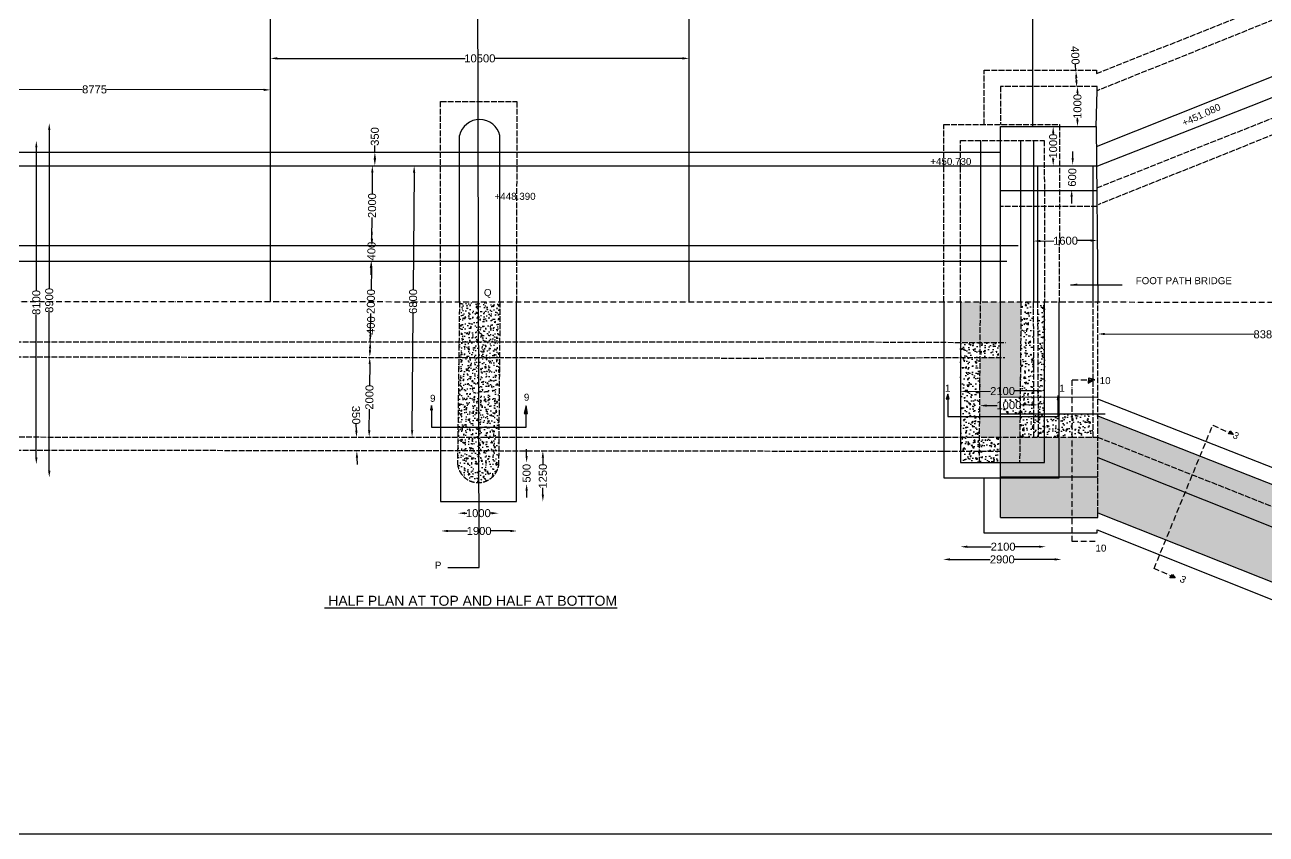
# Model space of a CAD drawing. Header units: millimetres. Extents: x 3753 to 102774, y 3437 to 71233.
# Drawn here: x 35537 to 66559, y 3437 to 23675 of the extents above; entities that cross this region are included whole.
import ezdxf

# ---------------------------------------------------------------- set-up
doc = ezdxf.new("R2010")
doc.units = ezdxf.units.MM
doc.header["$MEASUREMENT"] = 0
doc.linetypes.add('ACAD_ISO02W100', pattern=[15, 12, -3])
doc.linetypes.add('ACAD_ISO10W100', pattern=[18, 12, -3, 0, -3])
for name, color, linetype in [('DIM', 7, 'Continuous'), ('DWG', 7, 'Continuous'), ('TEXT', 7, 'Continuous')]:
    doc.layers.add(name, color=color, linetype=linetype)
doc.styles.get("Standard").update_dxf_attribs({"font": 'arial.ttf'})
doc.dimstyles.get("Standard").update_dxf_attribs({"dimtxt": 200, "dimasz": 170, "dimexe": 0.18, "dimexo": 0.0625, "dimgap": 0.09, "dimtad": 0, "dimdec": 0, "dimzin": 0, "dimdsep": 46, "dimtxsty": 'Standard', "dimcen": 0.09, "dimse1": 1, "dimse2": 1, "dimadec": 0, "dimazin": 0, "dimtfac": 1, "dimtdec": 0, "dimtofl": 0, "dimtmove": 0, "dimatfit": 3, "dimfxl": 1, "dimtolj": 1, "dimtzin": 0, "dimarcsym": 0})
pattern_1 = [(50, (0, 0), (286.9041, -25.10085), [30, -330]), (355, (0, 0), (-55.5005, 300.8769), [24, -264]), (100.45144, (23.9, -2.1), (231.4035, 275.776), [25.4961, -280.4568]), (46.1842, (0, 80), (426.8965, -66.2077), [45, -495]), (96.63564, (35.57, 74.5), (373.8648, 389.6474), [38.2441, -420.6855]), (351.18416, (0, 80), (373.8648, 389.6474), [36, -396]), (21, (40, 60), (238.7628, -161.04756), [30, -330]), (326, (40, 60), (97.3261, 290.06), [24, -264]), (71.45144, (59.9, 46.58), (336.089, 129.0125), [25.4961, -280.4568]), (37.5, (0, 0), (4.86394, 133.15754), [0, -260.8, 0, -268, 0, -265]), (7.5, (0, 0), (105.22781, 157.76468), [0, -152.8, 0, -254.8, 0, -101]), (327.5, (-89.2, 0), (213.52897, -9.02195), [0, -100, 0, -312, 0, -414]), (317.5, (-129.2, 0), (233.27447, 40.042), [0, -130, 0, -207.2, 0, -294])]
pattern_2 = [(50, (0, 0), (286.9041, -25.10085), [30, -330]), (355, (0, 0), (-55.5005, 300.8769), [24, -264]), (100.4514, (23.9, -2.1), (231.4038, 275.7758), [25.4961, -280.4568]), (46.1842, (0, 80), (426.8964, -66.2076), [45, -495]), (96.6356, (35.57, 74.5), (373.865, 389.6471), [38.244, -420.6852]), (351.1842, (0, 80), (373.8648, 389.6474), [36, -396]), (21, (40, 60), (238.7628, -161.0476), [30, -330]), (326, (40, 60), (97.3261, 290.06), [24, -264]), (71.4514, (59.9, 46.58), (336.089, 129.0122), [25.4961, -280.4568]), (37.5, (0, 0), (4.86394, 133.15754), [0, -260.8, 0, -268, 0, -265]), (7.5, (0, 0), (105.2278, 157.7647), [0, -152.8, 0, -254.8, 0, -101]), (327.5, (-89.2, 0), (213.52897, -9.02195), [0, -100, 0, -312, 0, -414]), (317.5, (-129.2, 0), (233.27447, 40.042), [0, -130, 0, -207.2, 0, -294])]

# ---------------------------------------------------------------- blocks, each defined once
blk = doc.blocks.new('*D57')
at = {"layer": 'Defpoints', "color": 0, "transparency": 16777216}
for p in [(58922, 10577), (61048, 10624), (61048, 10577)]:
    blk.add_point(p, dxfattribs=at)
at = {"layer": 'DIM', "color": 0, "lineweight": -2, "transparency": 16777216}
for p, q in [((59092, 10624), (59685, 10624)), ((60878, 10624), (60285, 10624))]:
    blk.add_line(p, q, dxfattribs=at)
at = {"layer": 'DIM', "color": 0, "transparency": 16777216}
for points in [[(59092, 10653), (59092, 10596), (58922, 10624)], [(60878, 10653), (60878, 10596), (61048, 10624)]]:
    blk.add_solid(points, dxfattribs=at)
at = {"layer": 'DIM', "color": 0, "transparency": 16777216, "insert": (59985, 10624), "char_height": 200, "attachment_point": 5}
blk.add_mtext('\\A1;2100', dxfattribs=at)
blk = doc.blocks.new('*D58')
at = {"layer": 'Defpoints', "color": 0, "transparency": 16777216}
for p in [(58485, 10248), (61443, 10307), (61443, 10248)]:
    blk.add_point(p, dxfattribs=at)
at = {"layer": 'DIM', "color": 0, "lineweight": -2, "transparency": 16777216}
for p, q in [((58655, 10307), (59664, 10307)), ((61273, 10307), (60264, 10307))]:
    blk.add_line(p, q, dxfattribs=at)
at = {"layer": 'DIM', "color": 0, "transparency": 16777216}
for points in [[(58655, 10336), (58655, 10279), (58485, 10307)], [(61273, 10336), (61273, 10279), (61443, 10307)]]:
    blk.add_solid(points, dxfattribs=at)
at = {"layer": 'DIM', "color": 0, "transparency": 16777216, "insert": (59964, 10307), "char_height": 200, "attachment_point": 5}
blk.add_mtext('\\A1;2900', dxfattribs=at)
blk = doc.blocks.new('*D59')
at = {"layer": 'Defpoints', "color": 0, "transparency": 16777216}
for p in [(59401, 14135), (60857, 14172), (60857, 14156)]:
    blk.add_point(p, dxfattribs=at)
at = {"layer": 'DIM', "color": 0, "lineweight": -2, "transparency": 16777216}
for p, q in [((59571, 14154), (59840, 14158)), ((60687, 14170), (60418, 14166))]:
    blk.add_line(p, q, dxfattribs=at)
at = {"layer": 'DIM', "color": 0, "transparency": 16777216}
for points in [[(59571, 14182), (59571, 14126), (59401, 14152)], [(60687, 14198), (60687, 14142), (60857, 14172)]]:
    blk.add_solid(points, dxfattribs=at)
at = {"layer": 'DIM', "color": 0, "transparency": 16777216, "insert": (60129, 14162), "char_height": 200, "attachment_point": 5, "rotation": 0.8239}
blk.add_mtext('\\A1;1000', dxfattribs=at)
blk = doc.blocks.new('*D60')
at = {"layer": 'Defpoints', "color": 0, "transparency": 16777216}
for p in [(58920, 14501), (61022, 14524), (61022, 14516)]:
    blk.add_point(p, dxfattribs=at)
at = {"layer": 'DIM', "color": 0, "lineweight": -2, "transparency": 16777216}
for p, q in [((59090, 14510), (59671, 14514)), ((60852, 14523), (60271, 14519))]:
    blk.add_line(p, q, dxfattribs=at)
at = {"layer": 'DIM', "color": 0, "transparency": 16777216}
for points in [[(59090, 14538), (59091, 14482), (58920, 14509)], [(60851, 14551), (60852, 14495), (61022, 14524)]]:
    blk.add_solid(points, dxfattribs=at)
at = {"layer": 'DIM', "color": 0, "transparency": 16777216, "insert": (59971, 14516), "char_height": 200, "attachment_point": 5, "rotation": 0.4269}
blk.add_mtext('\\A1;2100', dxfattribs=at)
blk = doc.blocks.new('*D61')
at = {"layer": 'Defpoints', "color": 0, "transparency": 16777216}
for p in [(62341, 18304), (60747, 18289), (62341, 18282)]:
    blk.add_point(p, dxfattribs=at)
at = {"layer": 'DIM', "color": 0, "lineweight": -2, "transparency": 16777216}
for p, q in [((60917, 18269), (61255, 18272)), ((62171, 18281), (61833, 18278))]:
    blk.add_line(p, q, dxfattribs=at)
at = {"layer": 'DIM', "color": 0, "transparency": 16777216}
for points in [[(62171, 18309), (62171, 18252), (62341, 18282)], [(60917, 18298), (60918, 18241), (60747, 18268)]]:
    blk.add_solid(points, dxfattribs=at)
at = {"layer": 'DIM', "color": 0, "transparency": 16777216, "insert": (61544, 18275), "char_height": 200, "attachment_point": 5, "rotation": 0.5155}
blk.add_mtext('\\A1;1600', dxfattribs=at)
blk = doc.blocks.new('*D62')
at = {"layer": 'Defpoints', "color": 0, "transparency": 16777216}
for p in [(61720, 20171), (62349, 20151), (62329, 19529)]:
    blk.add_point(p, dxfattribs=at)
at = {"layer": 'DIM', "color": 0, "lineweight": -2, "transparency": 16777216}
for p, q in [((61726, 20341), (61731, 20511)), ((61696, 19378), (61690, 19208))]:
    blk.add_line(p, q, dxfattribs=at)
at = {"layer": 'DIM', "color": 0, "transparency": 16777216}
for points in [[(61697, 20342), (61754, 20340), (61720, 20171)], [(61667, 19379), (61724, 19377), (61701, 19548)]]:
    blk.add_solid(points, dxfattribs=at)
at = {"layer": 'DIM', "color": 0, "transparency": 16777216, "insert": (61711, 19860), "char_height": 200, "attachment_point": 5, "rotation": 88.2085}
blk.add_mtext('\\A1;600', dxfattribs=at)
blk = doc.blocks.new('*D63')
at = {"layer": 'Defpoints', "color": 0, "transparency": 16777216}
for p in [(61217, 21131), (61236, 21131), (61217, 20151)]:
    blk.add_point(p, dxfattribs=at)
at = {"layer": 'DIM', "color": 0, "lineweight": -2, "transparency": 16777216}
for p, q in [((61236, 20961), (61236, 20930)), ((61236, 20321), (61236, 20352))]:
    blk.add_line(p, q, dxfattribs=at)
at = {"layer": 'DIM', "color": 0, "transparency": 16777216}
for points in [[(61208, 20961), (61265, 20961), (61236, 21131)], [(61208, 20321), (61265, 20321), (61236, 20151)]]:
    blk.add_solid(points, dxfattribs=at)
at = {"layer": 'DIM', "color": 0, "transparency": 16777216, "insert": (61236, 20641), "char_height": 200, "attachment_point": 5, "rotation": 90}
blk.add_mtext('\\A1;1000', dxfattribs=at)
blk = doc.blocks.new('*D64')
at = {"layer": 'Defpoints', "color": 0, "transparency": 16777216}
for p in [(61843, 22136), (62314, 22136), (62314, 21131)]:
    blk.add_point(p, dxfattribs=at)
at = {"layer": 'DIM', "color": 0, "lineweight": -2, "transparency": 16777216}
for p, q in [((61843, 21966), (61843, 21923)), ((61843, 21301), (61843, 21345))]:
    blk.add_line(p, q, dxfattribs=at)
at = {"layer": 'DIM', "color": 0, "transparency": 16777216}
for points in [[(61815, 21966), (61871, 21966), (61843, 22136)], [(61815, 21301), (61871, 21301), (61843, 21131)]]:
    blk.add_solid(points, dxfattribs=at)
at = {"layer": 'DIM', "color": 0, "transparency": 16777216, "insert": (61843, 21634), "char_height": 200, "attachment_point": 5, "rotation": 90}
blk.add_mtext('\\A1;1000', dxfattribs=at)
blk = doc.blocks.new('*D65')
at = {"layer": 'Defpoints', "color": 0, "transparency": 16777216}
for p in [(61805, 22516), (62316, 22541), (62335, 22136)]:
    blk.add_point(p, dxfattribs=at)
at = {"layer": 'DIM', "color": 0, "lineweight": -2, "transparency": 16777216}
for p, q in [((61805, 22516), (61797, 22686)), ((61816, 22282), (61813, 22347))]:
    blk.add_line(p, q, dxfattribs=at)
at = {"layer": 'DIM', "color": 0, "transparency": 16777216}
for points in [[(61842, 22348), (61785, 22345), (61805, 22516)], [(61845, 22283), (61788, 22280), (61825, 22112)]]:
    blk.add_solid(points, dxfattribs=at)
at = {"layer": 'DIM', "color": 0, "transparency": 16777216, "insert": (61786, 22911), "char_height": 200, "attachment_point": 5, "rotation": 272.761}
blk.add_mtext('\\A1;400', dxfattribs=at)
blk = doc.blocks.new('*D66')
at = {"layer": 'Defpoints', "color": 0, "transparency": 16777216}
for p in [(62355, 15954), (70751, 15936), (70751, 15926)]:
    blk.add_point(p, dxfattribs=at)
at = {"layer": 'DIM', "color": 0, "lineweight": -2, "transparency": 16777216}
for p, q in [((62525, 15944), (66255, 15936)), ((70581, 15927), (66852, 15935))]:
    blk.add_line(p, q, dxfattribs=at)
at = {"layer": 'DIM', "color": 0, "transparency": 16777216}
for points in [[(62525, 15972), (62525, 15916), (62355, 15944)], [(70581, 15955), (70581, 15898), (70751, 15926)]]:
    blk.add_solid(points, dxfattribs=at)
at = {"layer": 'DIM', "color": 0, "transparency": 16777216, "insert": (66553, 15935), "char_height": 200, "attachment_point": 5, "rotation": 359.8774}
blk.add_mtext('\\A1;8380', dxfattribs=at)
blk = doc.blocks.new('*D71')
at = {"layer": 'Defpoints', "color": 0, "transparency": 16777216}
for p in [(41676, 22768), (52140, 22835), (52140, 22768)]:
    blk.add_point(p, dxfattribs=at)
at = {"layer": 'DIM', "color": 0, "lineweight": -2, "transparency": 16777216}
for p, q in [((41846, 22835), (46542, 22835)), ((51970, 22835), (47275, 22835))]:
    blk.add_line(p, q, dxfattribs=at)
at = {"layer": 'DIM', "color": 0, "transparency": 16777216}
for points in [[(41846, 22864), (41846, 22807), (41676, 22835)], [(51970, 22864), (51970, 22807), (52140, 22835)]]:
    blk.add_solid(points, dxfattribs=at)
at = {"layer": 'DIM', "color": 0, "transparency": 16777216, "insert": (46908, 22835), "char_height": 200, "attachment_point": 5}
blk.add_mtext('\\A1;10500', dxfattribs=at)
blk = doc.blocks.new('*D72')
at = {"layer": 'Defpoints', "color": 0, "transparency": 16777216}
for p in [(41676, 22048), (32880, 21993), (41676, 21970)]:
    blk.add_point(p, dxfattribs=at)
at = {"layer": 'DIM', "color": 0, "lineweight": -2, "transparency": 16777216}
for p, q in [((33051, 22070), (36979, 22060)), ((41506, 22048), (37578, 22058))]:
    blk.add_line(p, q, dxfattribs=at)
at = {"layer": 'DIM', "color": 0, "transparency": 16777216}
for points in [[(33051, 22098), (33050, 22042), (32881, 22070)], [(41507, 22077), (41506, 22020), (41676, 22048)]]:
    blk.add_solid(points, dxfattribs=at)
at = {"layer": 'DIM', "color": 0, "transparency": 16777216, "insert": (37279, 22059), "char_height": 200, "attachment_point": 5, "rotation": 359.8543}
blk.add_mtext('\\A1;8775', dxfattribs=at)
blk = doc.blocks.new('*D79')
at = {"layer": 'Defpoints', "color": 0, "transparency": 16777216}
for p in [(35824, 20779), (35854, 20779), (35854, 12686)]:
    blk.add_point(p, dxfattribs=at)
at = {"layer": 'DIM', "color": 0, "lineweight": -2, "transparency": 16777216}
for p, q in [((35824, 20609), (35824, 17031)), ((35824, 12856), (35824, 16434))]:
    blk.add_line(p, q, dxfattribs=at)
at = {"layer": 'DIM', "color": 0, "transparency": 16777216}
for points in [[(35796, 20609), (35852, 20609), (35824, 20779)], [(35796, 12856), (35852, 12856), (35824, 12686)]]:
    blk.add_solid(points, dxfattribs=at)
at = {"layer": 'DIM', "color": 0, "transparency": 16777216, "insert": (35824, 16733), "char_height": 200, "attachment_point": 5, "rotation": 90}
blk.add_mtext('\\A1;8100', dxfattribs=at)
blk = doc.blocks.new('*D80')
at = {"layer": 'Defpoints', "color": 0, "transparency": 16777216}
for p in [(36147, 21214), (36246, 21214), (36246, 12354)]:
    blk.add_point(p, dxfattribs=at)
at = {"layer": 'DIM', "color": 0, "lineweight": -2, "transparency": 16777216}
for p, q in [((36147, 21044), (36147, 17083)), ((36147, 12524), (36147, 16486))]:
    blk.add_line(p, q, dxfattribs=at)
at = {"layer": 'DIM', "color": 0, "transparency": 16777216}
for points in [[(36119, 21044), (36176, 21044), (36147, 21214)], [(36119, 12524), (36176, 12524), (36147, 12354)]]:
    blk.add_solid(points, dxfattribs=at)
at = {"layer": 'DIM', "color": 0, "transparency": 16777216, "insert": (36147, 16784), "char_height": 200, "attachment_point": 5, "rotation": 90}
blk.add_mtext('\\A1;8900', dxfattribs=at)
blk = doc.blocks.new('*D102')
at = {"layer": 'Defpoints', "color": 0, "transparency": 16777216}
for p in [(43826, 13355), (44227, 13364), (44234, 13030)]:
    blk.add_point(p, dxfattribs=at)
at = {"layer": 'DIM', "color": 0, "lineweight": -2, "transparency": 16777216}
for p, q in [((43822, 13525), (43819, 13695)), ((43836, 12852), (43840, 12682))]:
    blk.add_line(p, q, dxfattribs=at)
at = {"layer": 'DIM', "color": 0, "transparency": 16777216}
for points in [[(43851, 13526), (43794, 13525), (43826, 13355)], [(43865, 12852), (43808, 12851), (43833, 13022)]]:
    blk.add_solid(points, dxfattribs=at)
at = {"layer": 'DIM', "color": 0, "transparency": 16777216, "insert": (43814, 13916), "char_height": 200, "attachment_point": 5, "rotation": 271.2062}
blk.add_mtext('\\A1;350', dxfattribs=at)
blk = doc.blocks.new('*D103')
at = {"layer": 'Defpoints', "color": 0, "transparency": 16777216}
for p in [(44234, 15360), (44142, 13364), (44220, 13364)]:
    blk.add_point(p, dxfattribs=at)
at = {"layer": 'DIM', "color": 0, "lineweight": -2, "transparency": 16777216}
for p, q in [((44155, 15190), (44151, 14662)), ((44143, 13534), (44147, 14062))]:
    blk.add_line(p, q, dxfattribs=at)
at = {"layer": 'DIM', "color": 0, "transparency": 16777216}
for points in [[(44127, 15191), (44183, 15190), (44156, 15360)], [(44115, 13535), (44172, 13534), (44142, 13364)]]:
    blk.add_solid(points, dxfattribs=at)
at = {"layer": 'DIM', "color": 0, "transparency": 16777216, "insert": (44149, 14362), "char_height": 200, "attachment_point": 5, "rotation": 89.5946}
blk.add_mtext('\\A1;2000', dxfattribs=at)
blk = doc.blocks.new('*D104')
at = {"layer": 'Defpoints', "color": 0, "transparency": 16777216}
for p in [(44171, 15760), (44459, 15749), (44444, 15358)]:
    blk.add_point(p, dxfattribs=at)
at = {"layer": 'DIM', "color": 0, "lineweight": -2, "transparency": 16777216}
for p, q in [((44171, 15760), (44178, 15930)), ((44163, 15539), (44165, 15590))]:
    blk.add_line(p, q, dxfattribs=at)
at = {"layer": 'DIM', "color": 0, "transparency": 16777216}
for points in [[(44134, 15540), (44191, 15538), (44156, 15369)], [(44136, 15591), (44193, 15589), (44171, 15760)]]:
    blk.add_solid(points, dxfattribs=at)
at = {"layer": 'DIM', "color": 0, "transparency": 16777216, "insert": (44186, 16154), "char_height": 200, "attachment_point": 5, "rotation": 87.8009}
blk.add_mtext('\\A1;400', dxfattribs=at)
blk = doc.blocks.new('*D105')
at = {"layer": 'Defpoints', "color": 0, "transparency": 16777216}
for p in [(44199, 17763), (44240, 17763), (44212, 15749)]:
    blk.add_point(p, dxfattribs=at)
at = {"layer": 'DIM', "color": 0, "lineweight": -2, "transparency": 16777216}
for p, q in [((44197, 17593), (44189, 17056)), ((44173, 15919), (44181, 16456))]:
    blk.add_line(p, q, dxfattribs=at)
at = {"layer": 'DIM', "color": 0, "transparency": 16777216}
for points in [[(44168, 17594), (44225, 17593), (44199, 17763)], [(44145, 15920), (44201, 15919), (44171, 15749)]]:
    blk.add_solid(points, dxfattribs=at)
at = {"layer": 'DIM', "color": 0, "transparency": 16777216, "insert": (44185, 16756), "char_height": 200, "attachment_point": 5, "rotation": 89.1998}
blk.add_mtext('\\A1;2000', dxfattribs=at)
blk = doc.blocks.new('*D106')
at = {"layer": 'Defpoints', "color": 0, "transparency": 16777216}
for p in [(44204, 18160), (44212, 18159), (44199, 17763)]:
    blk.add_point(p, dxfattribs=at)
at = {"layer": 'DIM', "color": 0, "lineweight": -2, "transparency": 16777216}
for p, q in [((44210, 18329), (44215, 18499)), ((44186, 17593), (44180, 17424))]:
    blk.add_line(p, q, dxfattribs=at)
at = {"layer": 'DIM', "color": 0, "transparency": 16777216}
for points in [[(44181, 18330), (44238, 18329), (44204, 18160)], [(44157, 17594), (44214, 17593), (44191, 17763)]]:
    blk.add_solid(points, dxfattribs=at)
at = {"layer": 'DIM', "color": 0, "transparency": 16777216, "insert": (44199, 18017), "char_height": 200, "attachment_point": 5, "rotation": 88.144}
blk.add_mtext('\\A1;400', dxfattribs=at)
blk = doc.blocks.new('*D107')
at = {"layer": 'Defpoints', "color": 0, "transparency": 16777216}
for p in [(44221, 20151), (44226, 20151), (44216, 18159)]:
    blk.add_point(p, dxfattribs=at)
at = {"layer": 'DIM', "color": 0, "lineweight": -2, "transparency": 16777216}
for p, q in [((44220, 19981), (44218, 19455)), ((44212, 18329), (44215, 18855))]:
    blk.add_line(p, q, dxfattribs=at)
at = {"layer": 'DIM', "color": 0, "transparency": 16777216}
for points in [[(44192, 19981), (44249, 19981), (44221, 20151)], [(44184, 18329), (44241, 18329), (44212, 18159)]]:
    blk.add_solid(points, dxfattribs=at)
at = {"layer": 'DIM', "color": 0, "transparency": 16777216, "insert": (44216, 19155), "char_height": 200, "attachment_point": 5, "rotation": 89.7208}
blk.add_mtext('\\A1;2000', dxfattribs=at)
blk = doc.blocks.new('*D108')
at = {"layer": 'Defpoints', "color": 0, "transparency": 16777216}
for p in [(44284, 20491), (44284, 20491), (44284, 20151)]:
    blk.add_point(p, dxfattribs=at)
at = {"layer": 'DIM', "color": 0, "lineweight": -2, "transparency": 16777216}
for p, q in [((44284, 20491), (44284, 20661)), ((44284, 20321), (44284, 20321))]:
    blk.add_line(p, q, dxfattribs=at)
at = {"layer": 'DIM', "color": 0, "transparency": 16777216}
for points in [[(44256, 20321), (44312, 20321), (44284, 20491)], [(44256, 20321), (44312, 20321), (44284, 20151)]]:
    blk.add_solid(points, dxfattribs=at)
at = {"layer": 'DIM', "color": 0, "transparency": 16777216, "insert": (44284, 20882), "char_height": 200, "attachment_point": 5, "rotation": 89.9998}
blk.add_mtext('\\A1;350', dxfattribs=at)
blk = doc.blocks.new('*D109')
at = {"layer": 'Defpoints', "color": 0, "transparency": 16777216}
for p in [(45267, 20152), (45352, 20151), (45299, 13364)]:
    blk.add_point(p, dxfattribs=at)
at = {"layer": 'DIM', "color": 0, "lineweight": -2, "transparency": 16777216}
for p, q in [((45265, 19982), (45243, 17057)), ((45215, 13534), (45238, 16459))]:
    blk.add_line(p, q, dxfattribs=at)
at = {"layer": 'DIM', "color": 0, "transparency": 16777216}
for points in [[(45237, 19982), (45294, 19982), (45267, 20152)], [(45187, 13535), (45244, 13534), (45214, 13364)]]:
    blk.add_solid(points, dxfattribs=at)
at = {"layer": 'DIM', "color": 0, "transparency": 16777216, "insert": (45240, 16758), "char_height": 200, "attachment_point": 5, "rotation": 89.5548}
blk.add_mtext('\\A1;6800', dxfattribs=at)
blk = doc.blocks.new('*D110')
at = {"layer": 'Defpoints', "color": 0, "transparency": 16777216}
for p in [(46367, 11469), (47373, 11469), (47373, 11463)]:
    blk.add_point(p, dxfattribs=at)
at = {"layer": 'DIM', "color": 0, "lineweight": -2, "transparency": 16777216}
for p, q in [((46537, 11463), (46581, 11463)), ((47203, 11463), (47159, 11463))]:
    blk.add_line(p, q, dxfattribs=at)
at = {"layer": 'DIM', "color": 0, "transparency": 16777216}
for points in [[(46537, 11491), (46537, 11435), (46367, 11463)], [(47203, 11491), (47203, 11435), (47373, 11463)]]:
    blk.add_solid(points, dxfattribs=at)
at = {"layer": 'DIM', "color": 0, "transparency": 16777216, "insert": (46870, 11463), "char_height": 200, "attachment_point": 5}
blk.add_mtext('\\A1;1000', dxfattribs=at)
blk = doc.blocks.new('*D111')
at = {"layer": 'Defpoints', "color": 0, "transparency": 16777216}
for p in [(45941, 10999), (47838, 11018), (47838, 10999)]:
    blk.add_point(p, dxfattribs=at)
at = {"layer": 'DIM', "color": 0, "lineweight": -2, "transparency": 16777216}
for p, q in [((46111, 11018), (46601, 11018)), ((47668, 11018), (47178, 11018))]:
    blk.add_line(p, q, dxfattribs=at)
at = {"layer": 'DIM', "color": 0, "transparency": 16777216}
for points in [[(46111, 11047), (46111, 10990), (45941, 11018)], [(47668, 11047), (47668, 10990), (47838, 11018)]]:
    blk.add_solid(points, dxfattribs=at)
at = {"layer": 'DIM', "color": 0, "transparency": 16777216, "insert": (46890, 11018), "char_height": 200, "attachment_point": 5}
blk.add_mtext('\\A1;1900', dxfattribs=at)
blk = doc.blocks.new('*D112')
at = {"layer": 'Defpoints', "color": 0, "transparency": 16777216}
for p in [(48031, 12726), (48031, 12197), (48077, 12197)]:
    blk.add_point(p, dxfattribs=at)
at = {"layer": 'DIM', "color": 0, "lineweight": -2, "transparency": 16777216}
for p, q in [((48077, 12896), (48077, 13066)), ((48077, 12027), (48077, 11857))]:
    blk.add_line(p, q, dxfattribs=at)
at = {"layer": 'DIM', "color": 0, "transparency": 16777216}
for points in [[(48048, 12896), (48105, 12896), (48077, 12726)], [(48048, 12027), (48105, 12027), (48077, 12197)]]:
    blk.add_solid(points, dxfattribs=at)
at = {"layer": 'DIM', "color": 0, "transparency": 16777216, "insert": (48077, 12462), "char_height": 200, "attachment_point": 5, "rotation": 90}
blk.add_mtext('\\A1;500', dxfattribs=at)
blk = doc.blocks.new('*D113')
at = {"layer": 'Defpoints', "color": 0, "transparency": 16777216}
for p in [(48451, 13025), (48451, 11753), (48483, 11753)]:
    blk.add_point(p, dxfattribs=at)
at = {"layer": 'DIM', "color": 0, "lineweight": -2, "transparency": 16777216}
for p, q in [((48483, 12855), (48483, 12678)), ((48483, 11923), (48483, 12100))]:
    blk.add_line(p, q, dxfattribs=at)
at = {"layer": 'DIM', "color": 0, "transparency": 16777216}
for points in [[(48455, 12855), (48511, 12855), (48483, 13025)], [(48455, 11923), (48511, 11923), (48483, 11753)]]:
    blk.add_solid(points, dxfattribs=at)
at = {"layer": 'DIM', "color": 0, "transparency": 16777216, "insert": (48483, 12389), "char_height": 200, "attachment_point": 5, "rotation": 90}
blk.add_mtext('\\A1;1250', dxfattribs=at)

msp = doc.modelspace()

# ---------------------------------------------------------------- hatches: boundary and pattern name
at = {"layer": 'DWG'}
h = msp.add_hatch(dxfattribs=at)
h.set_pattern_fill('AR-CONC', color=256, scale=35, style=0)
h.set_pattern_definition([(50, (0, 0), (251.0411, -21.96325), [26.25, -288.75]), (355, (0, 0), (-48.563, 263.2672), [21, -231]), (100.4514, (20.92, -1.83), (202.4783, 241.3038), [22.3091, -245.3997]), (46.1842, (0, 70), (373.5344, -57.9317), [39.375, -433.125]), (96.6356, (31.13, 65.17), (327.132, 340.9413), [33.4636, -368.0996]), (351.1842, (0, 70), (327.1317, 340.9415), [31.5, -346.5]), (21, (35, 52.5), (208.9175, -140.9166), [26.25, -288.75]), (326, (35, 52.5), (85.1604, 253.8025), [21, -231]), (71.4514, (52.4, 40.76), (294.0779, 112.8857), [22.3091, -245.3997]), (37.5, (0, 0), (4.25595, 116.51285), [0, -228.2, 0, -234.5, 0, -231.875]), (7.5, (0, 0), (92.07434, 138.0441), [0, -133.7, 0, -222.95, 0, -88.375]), (327.5, (-78.05, 0), (186.83785, -7.8942), [0, -87.5, 0, -273, 0, -362.25]), (317.5, (-113.05, 0), (204.11516, 35.03674), [0, -113.75, 0, -181.3, 0, -257.25])])
h.paths.add_polyline_path([(46881.4, 13027.1), (46353.7, 13027.7), (46349.8, 12705.2, 0.3995543), (46883, 12228.1)])
h.paths.add_polyline_path([(47379.2, 13026.5), (46881.4, 13027.1), (46883, 12228.1, 0.3477678), (47375.9, 12642.9)])
h.paths.add_polyline_path([(47382, 13363.7), (46880.7, 13363.8), (46881.4, 13027.1), (47379.2, 13026.5)])
h.paths.add_polyline_path([(46880.7, 13363.8), (46357.7, 13363.8), (46353.7, 13027.7), (46881.4, 13027.1)])
h.paths.add_polyline_path([(46880.2, 13612), (46360.7, 13612), (46357.7, 13363.8), (46880.7, 13363.8)])
h.paths.add_polyline_path([(47384.1, 13612), (46880.2, 13612), (46880.7, 13363.8), (47382, 13363.7)])
h.paths.add_polyline_path([(47398.9, 15353.9), (46876.6, 15354.9), (46880.2, 13612), (47384.1, 13612)])
h.paths.add_polyline_path([(46876.6, 15354.9), (46381.5, 15355.8), (46360.7, 13612), (46880.2, 13612)])
h.paths.add_polyline_path([(46875.8, 15749.5), (46386.2, 15749.3), (46381.5, 15355.8), (46876.6, 15354.9)])
h.paths.add_polyline_path([(47402.3, 15749.6), (46875.8, 15749.5), (46876.6, 15354.9), (47398.9, 15353.9)])
h.paths.add_polyline_path([(47410.7, 16751.1), (46873.8, 16751.3), (46875.8, 15749.5), (47402.3, 15749.6)])
h.paths.add_polyline_path([(46873.8, 16751.3), (46398.1, 16751.5), (46386.2, 15749.3), (46875.8, 15749.5)])
h = msp.add_hatch(dxfattribs=at)
h.set_pattern_fill('AR-CONC', color=256, scale=40)
h.set_pattern_definition(pattern_1)
h.paths.add_polyline_path([(59418.7, 16745.7), (58920.4, 16746), (58920.4, 15734), (59412, 15731.7)])
h.paths.add_polyline_path([(59917.1, 16745.5), (59418.7, 16745.7), (59412, 15731.7), (59917.1, 15729.3)])
h.paths.add_polyline_path([(60431.6, 16745.3), (59917.1, 16745.5), (59917.1, 14353.6), (60411, 14356)])
h.paths.add_polyline_path([(59917.1, 15356.3), (59409.4, 15355.2), (59399.6, 13881.6), (59917.1, 13881.6)])
h.paths.add_polyline_path([(59917.1, 13881.6), (59399.6, 13881.6), (59396.2, 13363.7), (59917.1, 13363.7)])
h.paths.add_polyline_path([(60406.9, 13881.6), (59917.1, 13881.6), (59917.1, 13363.7), (60402.5, 13363.7)])
h.paths.add_polyline_path([(60402.5, 13363.7), (59917.1, 13363.7), (59917.1, 12729), (60397, 12729)], flags=17)
h.paths.add_polyline_path([(62354.9, 13889.1), (62354.9, 13360.3), (64716, 12423.1), (64905.3, 12886)])
h.paths.add_polyline_path([(62354.9, 13360.3), (62354.8, 12859.7), (64538.1, 11988.3), (64716, 12423.1)])
h.paths.add_polyline_path([(64905.3, 12886), (64716, 12423.1), (70774.4, 10018.5), (70772.2, 10578.4)])
h.paths.add_polyline_path([(64716, 12423.1), (64538.1, 11988.3), (70279.6, 9696.7), (70279.6, 5356.6), (70774.4, 5356.6), (70774.4, 10018.5)])
h.paths.add_polyline_path([(64538.1, 11988.3), (64051, 10797.4), (68968.5, 8844.3), (68968.5, 5356.6), (70279.6, 5356.6), (70279.6, 9696.7)])
h.paths.add_polyline_path([(64538.1, 11988.3), (62354.8, 12859.7), (62354.6, 11471.1), (64051, 10797.4)])
h.paths.add_polyline_path([(62354.7, 12373.5), (61713.4, 12373.5), (61713.4, 11357.5), (62354.6, 11357.5), (62354.6, 11471.1)])
h.paths.add_polyline_path([(62354.9, 13360.3), (62346.3, 13363.7), (61713.4, 13363.7), (61713.4, 12373.5), (62354.7, 12373.5)])
h.paths.add_polyline_path([(61713.4, 13363.7), (61684.6, 13363.7), (61386, 13363.7), (61386, 12373.5), (61713.4, 12373.5)])
h.paths.add_polyline_path([(61386, 13363.7), (61021.7, 13363.7), (61021.7, 12729), (59917.1, 12729), (59917.1, 12373.5), (61386, 12373.5)])
h.paths.add_polyline_path([(61021.7, 13363.7), (60402.5, 13363.7), (60397, 12729), (61021.7, 12729)], flags=17)
h.paths.add_polyline_path([(61713.4, 12373.5), (61386, 12373.5), (61386, 12344.9), (59917.1, 12344.9), (59917.1, 11357.5), (61713.4, 11357.5)])
h.paths.add_polyline_path([(71283.1, 10018.5), (70774.4, 10018.5), (70774.4, 5356.6), (71283.1, 5356.6)])
h = msp.add_hatch(dxfattribs=at)
h.set_pattern_fill('AR-CONC', color=256, scale=40)
h.set_pattern_definition(pattern_1)
h.paths.add_polyline_path([(60747.2, 16745.1), (60431.6, 16745.3), (60411, 14356), (60751.6, 14357.7)])
h.paths.add_polyline_path([(61021.7, 16745), (60845.8, 16745.1), (60856.3, 14358.2), (61021.7, 14359.1)])
h.paths.add_polyline_path([(61021.7, 14359.1), (60856.3, 14358.2), (60858.2, 13947.3), (61021.7, 13947.3)])
h.paths.add_polyline_path([(61386, 13947.3), (61362.4, 13947.3), (61362.4, 13881.6), (61021.7, 13881.6), (61021.7, 13363.7), (61386, 13363.7)])
h = msp.add_hatch(dxfattribs=at)
h.set_pattern_fill('AR-CONC', color=256, scale=40)
h.set_pattern_definition(pattern_2)
h.paths.add_polyline_path([(59412, 15731.7), (58920.4, 15734), (58920.4, 15354.1), (59409.4, 15355.2)])
h.paths.add_polyline_path([(59917.1, 15729.3), (59412, 15731.7), (59409.4, 15355.2), (59917.1, 15356.3)])
h.paths.add_polyline_path([(59409.4, 15355.2), (58920.4, 15354.1), (58920.4, 13881.6), (59399.6, 13881.6)])
h.paths.add_polyline_path([(59399.6, 13881.6), (58920.4, 13881.6), (58920.4, 13363.7), (59396.2, 13363.7)])
h = msp.add_hatch(color=256, dxfattribs=at)
h.dxf.hatch_style = 1
h.paths.add_polyline_path([(62115, 14800.5), (62112.2, 14712.9), (62274.4, 14800.5)])
h = msp.add_hatch(color=256, dxfattribs=at)
h.dxf.hatch_style = 1
h.paths.add_polyline_path([(58602.9, 14439.3), (58564.8, 14317), (58602.9, 14319.4)])
h.paths.add_polyline_path([(58602.9, 14439.3), (58602.9, 14319.4), (58634.8, 14321.5)])
h = msp.add_hatch(dxfattribs=at)
h.set_pattern_fill('AR-CONC', color=256, scale=40)
h.set_pattern_definition(pattern_1)
h.paths.add_polyline_path([(60411, 14356), (59917.1, 14353.6), (59917.1, 13947.3), (60407.5, 13947.3)])
h.paths.add_polyline_path([(60751.6, 14357.7), (60411, 14356), (60407.5, 13947.3), (60752.3, 13947.3)])
h.paths.add_polyline_path([(59917.1, 13363.7), (59396.2, 13363.7), (59393.8, 13011.8), (59917.1, 13011.2)])
h.paths.add_polyline_path([(59396.2, 13363.7), (58920.4, 13363.7), (58920.4, 13012.4), (59393.8, 13011.8)])
h = msp.add_hatch(color=256, dxfattribs=at)
h.dxf.hatch_style = 1
h.paths.add_polyline_path([(61362.4, 14402.4), (61333.6, 14303.7), (61362.4, 14303.7)])
h.paths.add_polyline_path([(61362.4, 14402.4), (61362.4, 14303.7), (61382.3, 14303.7)])
h = msp.add_hatch(color=256, dxfattribs=at)
h.paths.add_polyline_path([(45701.2, 14152.1), (45674.7, 14048.3), (45701.2, 14048.3)])
h.paths.add_polyline_path([(45701.2, 14152.1), (45701.2, 14048.3), (45728.5, 14048.3)])
h = msp.add_hatch(color=256, dxfattribs=at)
h.paths.add_polyline_path([(48062.8, 14146.6), (48018.7, 13959.2), (48062.8, 13959.2)])
h.paths.add_polyline_path([(48062.8, 14146.6), (48062.8, 13959.2), (48101.4, 13959.2)])
h = msp.add_hatch(dxfattribs=at)
h.set_pattern_fill('AR-CONC', color=256, scale=40)
h.set_pattern_definition(pattern_1)
h.paths.add_polyline_path([(61021.7, 13947.3), (60858.2, 13947.3), (60858.5, 13881.6), (61021.7, 13881.6)])
h.paths.add_polyline_path([(60858.2, 13947.3), (60752.3, 13947.3), (60752.4, 13881.6), (60858.5, 13881.6)])
h.paths.add_polyline_path([(61021.7, 13881.6), (60858.5, 13881.6), (60860.7, 13363.7), (61021.7, 13363.7)])
h.paths.add_polyline_path([(60858.5, 13881.6), (60752.4, 13881.6), (60753.4, 13363.7), (60860.7, 13363.7)])
h.paths.add_polyline_path([(60752.4, 13881.6), (60406.9, 13881.6), (60402.5, 13363.7), (60753.4, 13363.7)])
h.paths.add_polyline_path([(61713.4, 13947.3), (61386, 13947.3), (61386, 13363.7), (61684.6, 13363.7), (61713.4, 13363.7)])
h.paths.add_polyline_path([(62236.8, 13947.3), (61713.4, 13947.3), (61713.4, 13363.7), (62236.8, 13363.7)])
h = msp.add_hatch(dxfattribs=at)
h.set_pattern_fill('AR-CONC', color=256, scale=40)
h.set_pattern_definition(pattern_2)
h.paths.add_polyline_path([(59393.8, 13011.8), (58920.4, 13012.4), (58920.4, 12729), (59392, 12729)])
h.paths.add_polyline_path([(59917.1, 13363.7), (59396.2, 13363.7), (59392, 12729), (59917.1, 12729)])
h = msp.add_hatch(color=256, dxfattribs=at)
h.dxf.hatch_style = 1
h.paths.add_polyline_path([(65736.6, 13433), (65635.3, 13478.7), (65620, 13447.3)])
h.paths.add_polyline_path([(65736.6, 13433), (65656.5, 13521.9), (65635.3, 13478.7)])
h = msp.add_hatch(color=256, dxfattribs=at)
h.dxf.hatch_style = 1
h.paths.add_polyline_path([(64185.6, 9890.6), (64155, 9847.8), (64282.4, 9847.8)])
h.paths.add_polyline_path([(64214.3, 9930.5), (64185.6, 9890.6), (64282.4, 9847.8)])

# ---------------------------------------------------------------- linework, layer by layer
msp.add_lwpolyline([(102774.3, 3436.9), (3752.7, 3436.9), (3752.7, 61348.2), (102774.3, 61348.2)], close=True)
for points in [[(46108.7, 10105.8), (46887.3, 10105.8), (46826.8, 39751.7)], [(41676.3, 16753.6), (41676.3, 24237.4), (42124.8, 26723.5), (42124.8, 34827.7), (42124.8, 38030.5)], [(52140.4, 16749), (52140.4, 24245.6), (51594.6, 26756.4), (51594.6, 38037.1)], [(60730.2, 21130.9), (60730.2, 24082.3), (60027.7, 38000.2)], [(62319, 20629.6), (70223.9, 23785.4), (70223.9, 28369)], [(6016.1, 23543.5), (15988.2, 23543.5), (26029.6, 20151.2), (33516.3, 20151.2), (39610.6, 20151.2), (49951.6, 20151.2), (60497.2, 20151.2), (62348.7, 20151.2), (66371.7, 21721.8), (70702.5, 23468), (79845, 23468), (79891, 15874.6), (80011.5, 15784.3), (79722.3, 15712.1), (79878.9, 15645.9), (79878.9, 7973.2)], [(62314.3, 21130.9), (62335, 22026.9)], [(59917.1, 11357.5), (59917.1, 21130.9), (62314.3, 21130.9), (62355.3, 16744.4)], [(46398.1, 16751.5), (46398.1, 20903.7)], [(47410.7, 16751.1), (47410.7, 20903.3)], [(33882.9, 20491.4), (59917.1, 20491.4)], [(59418.7, 20782.4), (59418.7, 16745.7)], [(60431.6, 16745.3), (60431.6, 20782.4)], [(60747.2, 20782.4), (60747.2, 16745.1)], [(60845.8, 20151.2), (60845.8, 16745.1)], [(62236.8, 16744.4), (62236.8, 20151.2)], [(59917.1, 19528.6), (62329.3, 19528.6)], [(33862.8, 18159.3), (60360.3, 18159.3)], [(33862.8, 17762.6), (60073.6, 17762.6)], [(45927.9, 16751.7), (45927.9, 11759.2), (47820.6, 11759.2), (47820.6, 16750.9)], [(58505.4, 16746.2), (58505.4, 12344.9), (61386, 12344.9), (61386, 16744.8)], [(58920.4, 16746), (58920.4, 12729), (61021.7, 12729), (61021.7, 16745)], [(58602.9, 14439.3), (58564.8, 14317), (58634.8, 14321.5), (58602.9, 14439.3)], [(58602.9, 14439.3), (58602.9, 13881.6), (61362.4, 13881.6), (61362.4, 14402.4), (61333.6, 14303.7), (61382.3, 14303.7)], [(59500.1, 12344.9), (59500.1, 10974.3), (62339.3, 10974.3), (62339.3, 11049.9), (68561.9, 8562.3), (68561.9, 4740.6), (71687.7, 4740.6), (71687.7, 10647.5), (62350, 14311.3)], [(62355, 14365.7), (59917.1, 14353.6)], [(61382.3, 14303.7), (61362.4, 14402.4)], [(45701.2, 14152.1), (45674.7, 14048.3), (45728.5, 14048.3), (45701.2, 14152.1)], [(45701.2, 14152.1), (45701.2, 13612), (48062.8, 13612), (48062.8, 14146.6), (48018.7, 13959.2), (48101.4, 13959.2), (48062.8, 14146.6)], [(59917.1, 13947.3), (62536, 13947.3)], [(59917.1, 11357.5), (62354.6, 11357.5), (62354.6, 11471.1), (68968.5, 8844.3), (68968.5, 5134.1), (71283.1, 5134.1), (71283.1, 10377.4), (62334.7, 13897)], [(62354.8, 12859.7), (70279.6, 9696.7), (70279.6, 5134.1)], [(59917.1, 12373.5), (62354.7, 12373.5)], [(64282.4, 9847.8), (64155, 9847.8), (64214.3, 9930.5), (64282.4, 9847.8)]]:
    msp.add_lwpolyline(points, dxfattribs=at)
at = {"layer": 'DWG', "linetype": 'ACAD_ISO02W100', "ltscale": 12}
for points in [[(59512.1, 21179.7), (59512.1, 22541.1), (62315.5, 22541.1), (62315.5, 22454.8), (68534, 24928.1), (68505.5, 28765.1), (71618.1, 28765.1), (71618.1, 22877), (62357.4, 19176.7)], [(62328.6, 19595.5), (71247.3, 23149.3), (71247.3, 28369), (68915.9, 28369), (68915.9, 24674.2), (62335, 22026.9), (62335, 22136.5), (59920.7, 22136.5), (59920.7, 21179.7)], [(45927.9, 16751.7), (45927.9, 21754.3), (47833.2, 21754.3), (47820.6, 16750.9)], [(58505.4, 16746.2), (58505.4, 21179.7), (61396.3, 21179.7), (61386, 16744.8)], [(58920.4, 16746), (58920.4, 20782.4), (61012.8, 20782.4), (61021.7, 16745)], [(62333, 19130.8), (59917.1, 19130.8)], [(46398.1, 16751.5), (46349.8, 12705.2)], [(47410.7, 16751.1), (47375.9, 12642.9)], [(59392, 12729), (59418.7, 16745.7)], [(60431.6, 16745.3), (60397, 12729)], [(60753.4, 13363.7), (60747.2, 16745.1)], [(60845.8, 16745.1), (60860.7, 13363.7)], [(62236.8, 13363.7), (62236.8, 16744.4)], [(62354.6, 11471.1), (62355.3, 16744.4)], [(33862.8, 15745.9), (55181.3, 15751.7), (60052.8, 15728.7)], [(33862.8, 15379.1), (53502.5, 15342.6), (60030.5, 15356.5)], [(15975, 5732.5), (15975, 10065.1), (26029.6, 13390.6), (37928.1, 13363.9), (49359.4, 13363.7), (61684.6, 13363.7), (62346.3, 13363.7), (70774.4, 10018.5), (70774.4, 5038.6)], [(33862.8, 13042.9), (59912.8, 13011.2)]]:
    msp.add_lwpolyline(points, dxfattribs=at)
at = {"layer": 'DWG', "linetype": 'ACAD_ISO10W100', "ltscale": 12}
for points in [[(8473.1, 16809.9), (35236.4, 16755.8), (39584.6, 16754.5), (56219.1, 16747.2), (69236.7, 16741.1), (75984.7, 16741.1), (80708.3, 16742.1), (80708.3, 17571.3), (80634, 17294.9), (80745.2, 17301.3), (80708.3, 17571.3)], [(62283.4, 10756.5), (61713.4, 10756.5), (61713.4, 14800.5), (62274.4, 14800.5), (62116.6, 14848.6), (62112.2, 14712.9), (62274.4, 14800.5)], [(64282.4, 9847.8), (63757.5, 10079.5), (65223.8, 13664.7), (65736.6, 13433), (65620, 13447.3), (65656.5, 13521.9), (65736.6, 13433)]]:
    msp.add_lwpolyline(points, dxfattribs=at)
at = {"layer": 'DWG'}
msp.add_arc((46904.4, 20789), 519.1, 12.71549, 167.23443, dxfattribs=at)
at = {"layer": 'DWG', "linetype": 'ACAD_ISO02W100', "ltscale": 12}
msp.add_arc((46867.3, 12747), 519.1, 184.61679, 348.43847, dxfattribs=at)

# ---------------------------------------------------------------- texts
at = {"layer": 'TEXT'}
for s, rotation, p in [('+451.080', 24.41976, (64506.3, 21132.3)), ('3', 331.72605, (65701, 13358.9)), ('3', 331.72605, (64378.6, 9764.7))]:
    msp.add_text(s, height=175, rotation=rotation, dxfattribs=at).set_placement(p)
for s, height, p in [('+450.730', 175, (58165.1, 20170.9)), ('+448.390', 175, (47275.6, 19299.1)), ('Q', 175, (47009.6, 16894.2)), ('FOOT PATH BRIDGE', 175, (63298.2, 17189.5)), ('1', 175, (58532.9, 14503.4)), ('1', 175, (61390.1, 14503.4)), ('10', 175, (62398.5, 14691.1)), ('9', 175, (45664, 14248.4)), ('9', 175, (48008.7, 14275.3)), ('10', 175, (62293.1, 10503.2)), ('P', 175, (45784.5, 10076.4)), ('%%U HALF PLAN AT TOP AND HALF AT BOTTOM', 250, (43022.8, 9148.8))]:
    msp.add_text(s, height=height, dxfattribs=at).set_placement(p)

# ---------------------------------------------------------------- dimensions: what is measured, and where the dimension line sits
at = {"layer": 'DIM'}
for p1, p2, distance, text, picture, middle in [((41676.3, 22768.2), (52140.4, 22768.2), 67.2, '10500', '*D71', (46908.3, 22835.5)), ((62335, 22136.5), (62315.5, 22541.1), 511, '400', '*D65', (61786.1, 22910.7)), ((32880.3, 21992.6), (41676.3, 21970.2), 77.7, '8775', '*D72', (37278.5, 22059.1)), ((62314.3, 21130.9), (62314.3, 22136.5), 471.3, '1000', '*D64', (61843, 21633.7)), ((36245.5, 12354), (36245.5, 21214.2), 98.1, '8900', '*D80', (36147.4, 16784.1)), ((44284.1, 20150.9), (44284.1, 20491.4), 0, '350', '*D108', (44284.1, 20882)), ((61216.8, 20151.2), (61216.8, 21130.9), -19.6, '1000', '*D63', (61236.4, 20641)), ((35854, 12686.4), (35854, 20779.4), 30, '8100', '*D79', (35824, 16732.9)), ((62329.3, 19528.6), (62348.7, 20151.2), 628.6, '600', '*D62', (61710.7, 19859.5)), ((44216.1, 18159.3), (44225.8, 20151.2), 4.6, '2000', '*D107', (44216.4, 19155.3)), ((45299.5, 13363.8), (45352.2, 20151.2), 85.6, '6800', '*D109', (45240.3, 16758.1)), ((60747.2, 18289.4), (62340.7, 18303.7), -21.5, '1600', '*D61', (61544.1, 18275.1)), ((44211.8, 15748.7), (44240, 17762.6), 41.1, '2000', '*D105', (44184.9, 16756.2)), ((44443.6, 15358.3), (44458.6, 15748.8), 287.6, '400', '*D104', (44186.3, 16154.3)), ((62355.2, 15953.8), (70751, 15935.8), -9.5, '8380', '*D66', (66553, 15935.3)), ((44233.7, 15359.8), (44219.6, 13363.8), -77.6, '2000', '*D103', (44149.1, 14362.4)), ((58920.4, 14500.8), (61021.7, 14516.5), 7.8, '2100', '*D60', (59971, 14516.5)), ((59401.3, 14135.5), (60857.2, 14156.4), 16.1, '1000', '*D59', (60129, 14162)), ((44233.6, 13030.3), (44226.6, 13363.8), 400.9, '350', '*D102', (43814, 13915.8)), ((48031.5, 12725.8), (48031.5, 12197.4), 45.2, '500', '*D112', (48076.6, 12461.6)), ((48450.9, 13025.2), (48450.9, 11752.8), 32.2, '1250', '*D113', (48483.1, 12389)), ((46366.9, 11469.3), (47373.4, 11469.3), -6.4, '1000', '*D110', (46870.2, 11462.9)), ((45941.1, 10998.9), (47837.9, 10998.9), 19.3, '1900', '*D111', (46889.5, 11018.3)), ((58922.3, 10576.5), (61047.9, 10576.5), 47.8, '2100', '*D57', (59985.1, 10624.4)), ((58485.2, 10247.6), (61443, 10247.6), 59.8, '2900', '*D58', (59964.1, 10307.4))]:
    dim = msp.add_aligned_dim(p1=p1, p2=p2, distance=distance, text=text, dimstyle='Standard', dxfattribs=at)
    dim.commit()
    dim.dimension.update_dxf_attribs({"geometry": picture, "text_midpoint": middle})
dim = msp.add_linear_dim(base=(44204.1, 18159.6), p1=(44198.9, 17763.2), p2=(44211.8, 18159.3), angle=88.14399, text='400', dimstyle='Standard', dxfattribs=at)
dim.commit()
dim.dimension.update_dxf_attribs({"geometry": '*D106', "text_midpoint": (44199.5, 18017.1), "dimtype": 161})

# ---------------------------------------------------------------- leaders
at = {"layer": 'TEXT'}
msp.add_leader([(61667.6, 17176.3), (62963.2, 17176.3)], dimstyle='Standard', override={"dimgap": 0.09, "dimtad": 0}, dxfattribs=at)

doc.saveas('drawing.dxf')
